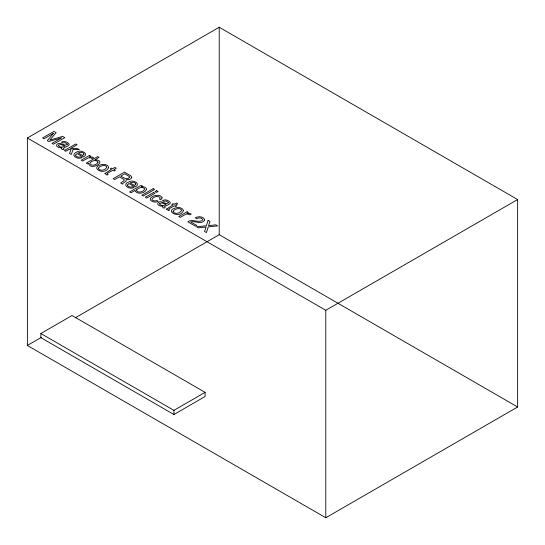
<?xml version="1.0" encoding="UTF-8"?>
<svg xmlns="http://www.w3.org/2000/svg" width="545" height="545" viewBox="0 0 545 545"><rect width="100%" height="100%" fill="white"/><g stroke="black" fill="none" stroke-linecap="round" stroke-linejoin="round"><path stroke-width="0.82" d="M27.373 138.008L219.213 27.25L517.627 199.538L517.627 406.992L325.787 517.75L27.373 345.462L27.373 138.008L325.787 310.296L517.627 199.538M40.855 333.52L72.029 315.528L205.097 392.352L205.097 396.508L173.93 414.507L40.855 337.675L40.855 333.52L173.93 410.351L205.097 392.352M27.373 345.462L41.338 337.396M75.149 317.878L219.213 234.704L517.627 406.992M325.787 310.296L325.787 517.75M219.213 27.25L219.213 234.704M173.93 410.351L173.93 414.507M162.124 197.903L160.836 199.865L159.487 199.082L160.196 198.026L159.998 197.474C157.675 195.355 153.717 196.772 152.075 199.061A2.412 1.39 0 0 0 152.402 200.172L154.773 200.996L156.926 200.56L158.275 201.343L156.442 201.929A4.013 2.316 0 0 1 153.881 201.97C143.11 198.85 159.637 191.336 162.124 197.903M104.987 173.535L106.997 175.115L108.094 174.482L107.127 173.855L107.413 173.351L112.815 170.238L114.137 171.001L115.267 170.34L113.946 169.577L116.255 168.248L114.852 167.438L112.542 168.766L111.425 168.119L110.288 168.78L111.405 169.427L104.987 173.535M166.525 209.062L168.541 210.649L169.638 210.016L168.671 209.389L168.957 208.885L174.359 205.765L175.674 206.528L176.812 205.874L175.49 205.111L177.799 203.776L176.396 202.965L174.087 204.3L172.963 203.653L171.832 204.307L172.949 204.954L166.525 209.062M75.626 155.073C75.878 157.151 78.916 157.376 80.537 156.844L81.9 157.634C77.69 160.06 69.385 154.889 76.865 152.035C80.462 149.078 90.061 153.874 83.112 157.069L77.056 153.567L75.626 155.073M127.503 185.028C127.748 187.099 130.786 187.323 132.408 186.792L133.777 187.582C129.56 190.007 121.256 184.837 128.736 181.982C132.333 179.026 141.932 183.822 134.99 187.017L128.927 183.515L127.503 185.028M67.267 144.125L67.226 144.582C64.174 146.796 60.209 141.155 56.953 144.302C54.984 146.905 60.059 148.117 61.919 147.824L61.394 148.41L61.932 149.303L63.029 149.78L64.051 149.18C61.06 147.784 69.038 146.707 69.235 144.541L69.16 144.132C67.532 141.795 63.969 140.685 61.415 142.163L62.709 142.913L65.059 142.647L67.267 144.125M168.378 202.495L168.337 202.958C165.285 205.172 161.32 199.525 158.064 202.679C156.088 205.281 161.17 206.494 163.03 206.201L162.505 206.78L163.044 207.679L164.14 208.149L165.162 207.556C162.172 206.16 170.149 205.084 170.347 202.917L170.272 202.508C168.643 200.172 165.081 199.061 162.526 200.54L163.82 201.289L166.171 201.023L168.378 202.495M98.413 168.112L98.366 168.528C100.117 171.648 105.498 170.081 106.827 167.335L106.384 166.423L105.137 165.687A2.677 1.546 0 0 0 102.964 165.489L100.042 166.504L98.413 168.112M173.153 211.262L173.099 211.671C174.85 214.798 180.232 213.231 181.56 210.479L181.124 209.566L179.87 208.837A2.677 1.546 0 0 0 177.697 208.633L174.775 209.655L173.153 211.262M131.774 177.268L131.229 178.501L129.397 179.55L126.12 179.721L126.093 181.192L123.034 183.277L122.577 184.115L120.69 183.025L124.001 180.688L124.226 179.686L119.559 176.75L114.688 179.557L113.156 178.671L124.498 172.125L130.841 175.892L131.774 177.268M98.045 162.138C96.976 164.903 91.935 166.518 89.952 163.766L89.925 163.262C91.308 160.68 96.376 159.195 98.045 162.138M88.631 163.296C90.15 171.689 108.571 160.598 94.912 159.746L99.027 157.369L97.678 156.592L86.287 163.166L87.575 163.902L88.631 163.296M108.68 167.492C104.858 176.764 87.609 166.75 102.964 164.392A4.83 2.786 0 0 1 106.118 164.876L107.746 165.796L108.68 167.492M183.413 210.643C179.598 219.914 162.342 209.893 177.697 207.536A4.83 2.786 0 0 1 180.851 208.02L182.48 208.946L183.413 210.643M58.465 145.181L58.383 145.604C59.8 147.647 63.145 147.491 64.964 145.992L60.693 144.507L58.465 145.181M159.576 203.558L159.494 203.98C160.911 206.024 164.256 205.867 166.075 204.368L161.804 202.883L159.576 203.558M83.95 154.099L82.792 155.604L78.194 152.954C79.938 152.055 83.126 151.912 83.95 154.099M135.821 184.047L134.663 185.552L130.071 182.902C131.808 182.003 134.996 181.86 135.821 184.047M129.615 177.179C127.741 180.681 122.959 177.507 120.84 176.008L124.716 173.773L129.117 176.382L129.615 177.179M204.709 219.901C202.079 225.18 195.055 220.514 190.73 221.944L196.772 225.432L195.457 226.189L187.862 221.808C192.358 218.504 198.094 223.225 202.42 220.289L202.399 219.022L200.948 218.095L198.618 217.918L196.684 218.661L195.273 217.843C198.101 215.997 203.585 216.283 204.709 219.901M146.591 189.442C144.813 193.237 138.055 194.769 135.242 191.275L135.214 190.334L130.991 192.78L129.594 191.976L141.128 185.314L142.483 186.097L141.387 186.731C143.315 186.553 146.428 187.051 146.591 189.442M208.095 220.384L206.371 225.773L196.493 226.788L198.346 227.858L206.153 226.979L204.545 231.441L206.453 232.538L208.279 226.877L217.619 225.882L215.786 224.826L208.572 225.671L210.016 221.495L208.095 220.384M73.085 149.562L71.252 154.48L69.474 153.458L71.068 149.555L68.834 149.5L65.727 151.292L64.392 150.522L75.741 143.969L77.077 144.745L70.489 148.547L77.567 148.574L79.345 149.602L73.085 149.562M136.734 189.728L136.536 190.723C138.566 193.339 143.144 191.847 144.629 189.36L144.616 188.856C142.701 186.233 138.594 187.753 136.734 189.728M53.594 133.239L47.286 140.644L48.805 141.523L61.612 137.865L52.013 143.376L53.471 144.214L64.821 137.667L62.641 136.407L49.813 140.079L56.142 132.66L53.941 131.386L42.599 137.94L44.063 138.784L53.594 133.239M89.441 155.434L81.171 160.21L82.561 161.007L88.29 157.866L90.633 157.791L92.146 158.513L93.611 157.668L92.275 157.028L89.332 157.021L90.763 156.19L89.441 155.434M153.186 188.686L141.836 195.233L143.233 196.036L154.576 189.483L153.186 188.686M153.547 192.487L145.317 197.242L146.728 198.06L154.964 193.305L153.547 192.487M156.66 190.689L155.087 191.602L156.497 192.412L158.077 191.506L156.66 190.689M187.037 211.78L178.767 216.556L180.157 217.353L185.886 214.212L188.229 214.137L189.742 214.866L191.206 214.015L189.871 213.374L186.928 213.368L188.359 212.543L187.037 211.78"/></g></svg>
